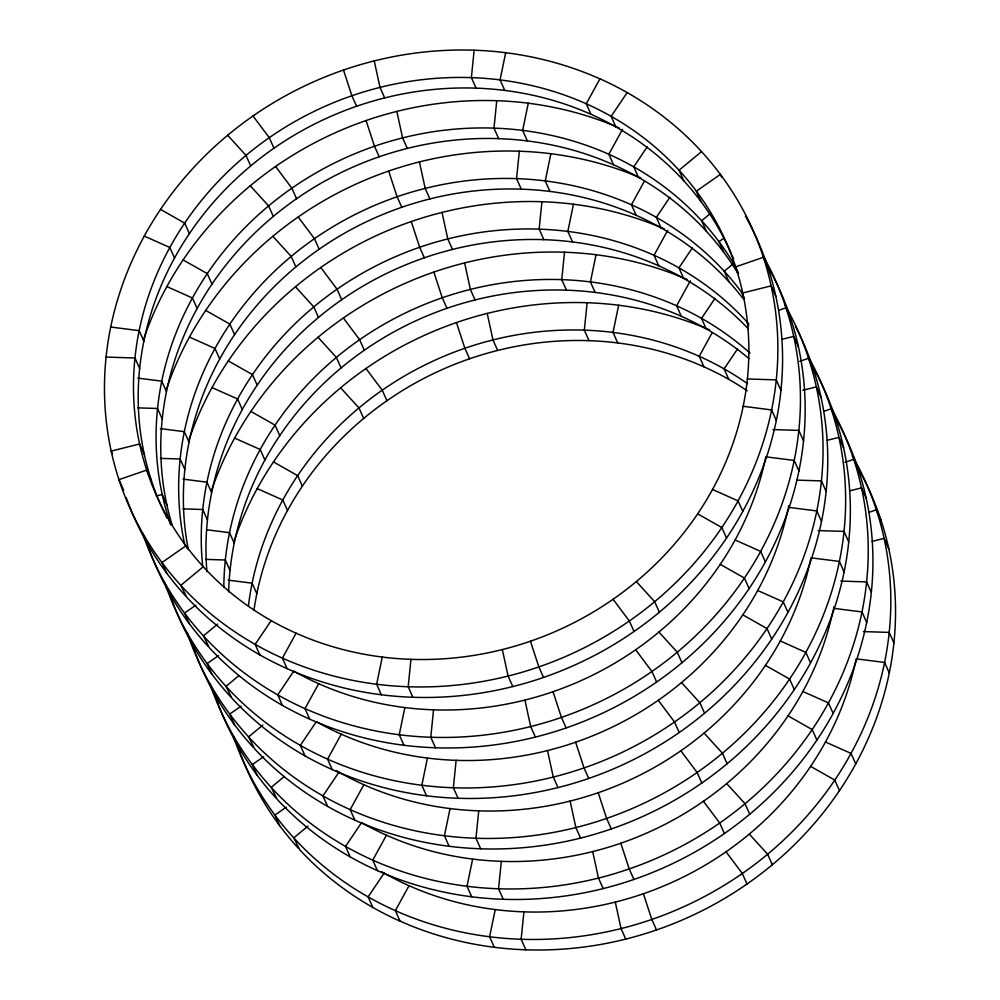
<?xml version="1.0" encoding="UTF-8"?>
<svg xmlns="http://www.w3.org/2000/svg" width="1000" height="1000" viewBox="0 0 1000 1000"><rect width="100%" height="100%" fill="white"/><g stroke="black" fill="none" stroke-linecap="round" stroke-linejoin="round"><path stroke-width="1.5" d="M410.95 659.338L409.35 659.275A311.725 286.725 -24.1 0 1 383.85 657.25L382.275 657.05A311.725 286.725 -24.1 0 1 204.3 567.837L203.275 566.725A311.725 286.725 -24.1 0 1 185.975 545.788L185.075 544.587A311.725 286.725 -24.1 0 1 134.963 357.987L135.125 356.463A311.725 286.725 -24.1 0 1 138.85 332.175L139.162 330.662A311.725 286.725 -24.1 0 1 244.762 156.438L246.012 155.387A311.725 286.725 -24.1 0 1 269.262 137.688L270.6 136.75A311.725 286.725 -24.1 0 1 471.375 77.625L472.987 77.675A311.725 286.725 -24.1 0 1 498.475 79.7L500.062 79.9A311.725 286.725 -24.1 0 1 678.025 169.112L679.05 170.225A311.725 286.725 -24.1 0 1 696.363 191.163L697.262 192.375A311.725 286.725 -24.1 0 1 747.375 378.963L747.212 380.487A311.725 286.725 -24.1 0 1 743.475 404.787L743.175 406.287A311.725 286.725 -24.1 0 1 637.575 580.525L636.325 581.562A311.725 286.725 -24.1 0 1 613.075 599.275L611.737 600.2A311.725 286.725 -24.1 0 1 410.95 659.338L408.188 686.75L412.887 697.275A340.763 313.438 -24.1 0 0 512.8 686.562A340.65 313.337 -24.1 0 0 543.55 677.438L538.85 666.912L530.438 641.213M599.825 78.825A340.763 313.438 -24.1 0 0 505.575 52.7L503.775 52.475A339.263 312.062 -24.1 0 0 476.1 50.275L474.15 50.2L471.375 77.625L476.087 88.138L477.688 88.2A311.725 286.725 -24.1 0 1 503.188 90.225L504.775 90.425A311.725 286.725 -24.1 0 1 682.738 179.638L683.763 180.75A311.725 286.725 -24.1 0 1 701.075 201.688L701.963 202.9A311.725 286.725 -24.1 0 1 731.237 253.538M770.5 271.262A340.887 313.562 -24.1 0 1 790.675 318.312A340.65 313.337 -24.1 0 1 798.45 346.887A340.763 313.438 -24.1 0 1 803.538 440.913L803.35 442.762A339.263 312.062 -24.1 0 1 799.287 469.125L798.925 470.95L794.212 460.438L765.763 456.8A311.725 286.725 -24.1 0 1 660.163 631.025L658.913 632.062A311.725 286.725 -24.1 0 1 635.662 649.775L634.325 650.7A311.725 286.725 -24.1 0 1 433.55 709.837L430.775 737.25L435.475 747.775A340.763 313.438 -24.1 0 0 535.388 737.075L530.688 726.562L524.925 700.062M527.362 140.925L522.65 130.4L528.275 103.212L526.362 102.975A339.263 312.062 -24.1 0 0 498.688 100.787L496.75 100.712L493.975 128.125L498.675 138.65L500.288 138.713A311.725 286.725 -24.1 0 1 525.775 140.738L527.362 140.925A311.725 286.725 -24.1 0 1 705.325 230.138L706.35 231.25A311.725 286.725 -24.1 0 1 723.662 252.188L724.562 253.4A311.725 286.725 -24.1 0 1 737.938 273.412M788.05 508.812A311.725 286.725 -24.1 0 1 682.75 681.525L681.513 682.575A311.725 286.725 -24.1 0 1 658.263 700.288L656.912 701.213A311.725 286.725 -24.1 0 1 456.138 760.337L453.363 787.763L458.075 798.275A340.763 313.438 -24.1 0 0 557.975 787.575M640.7 177.913A340.763 313.438 -24.1 0 0 550.875 153.725L548.95 153.488A339.263 312.062 -24.1 0 0 521.275 151.287L519.338 151.213L516.562 178.625L521.275 189.15L522.875 189.213A311.725 286.725 -24.1 0 1 548.375 191.238L549.95 191.425A311.725 286.725 -24.1 0 1 727.925 280.65L728.95 281.762A311.725 286.725 -24.1 0 1 743.525 299.088M808.45 357.137A340.887 313.562 -24.1 0 1 831.15 408.8L835.863 419.325A340.65 313.337 -24.1 0 1 843.625 447.9A340.763 313.438 -24.1 0 1 848.725 541.925L848.525 543.763A339.263 312.062 -24.1 0 1 844.475 570.138L844.1 571.962L839.4 561.438L810.95 557.812A311.725 286.725 -24.1 0 1 705.35 732.038L704.1 733.075A311.725 286.725 -24.1 0 1 680.85 750.788L679.513 751.712A311.725 286.725 -24.1 0 1 478.725 810.85L475.962 838.263L480.662 848.787A340.763 313.438 -24.1 0 0 580.575 838.088A340.65 313.337 -24.1 0 0 611.325 828.95A340.887 313.562 -24.1 0 0 700.225 784.112L701.825 783.012A339.6 312.362 -24.1 0 0 727.138 763.725L728.65 762.463A340.887 313.562 -24.1 0 0 794.3 689.587A340.65 313.337 -24.1 0 0 810.562 662.913L805.85 652.387L780.288 640.987M572.55 241.938L567.837 231.412L573.462 204.225L571.55 203.988A339.263 312.062 -24.1 0 0 543.875 201.788L541.925 201.725L539.15 229.137L543.862 239.662L545.462 239.713A311.725 286.725 -24.1 0 1 570.962 241.737L572.55 241.938A311.725 286.725 -24.1 0 1 748.438 328.938M833.225 609.825A311.725 286.725 -24.1 0 1 727.938 782.537L726.688 783.575A311.725 286.725 -24.1 0 1 703.438 801.287L702.1 802.212A311.725 286.725 -24.1 0 1 501.325 861.35L498.55 888.763L503.25 899.287A340.763 313.438 -24.1 0 0 603.162 888.587A340.65 313.337 -24.1 0 0 633.925 879.45L629.212 868.938L620.8 843.225M687.113 279.45A340.763 313.438 -24.1 0 0 596.05 254.737L594.138 254.5A339.263 312.062 -24.1 0 0 566.462 252.3L564.525 252.225L561.75 279.637L566.45 290.163L568.062 290.225A311.725 286.725 -24.1 0 1 593.55 292.25L595.138 292.438A311.725 286.725 -24.1 0 1 748.962 358.6M860.25 472.125A340.887 313.562 -24.1 0 1 881.038 520.337A340.65 313.337 -24.1 0 1 888.812 548.913A340.763 313.438 -24.1 0 1 893.913 642.925L893.713 644.775A339.263 312.062 -24.1 0 1 889.663 671.137L889.287 672.975L884.587 662.45L856.137 658.812A311.725 286.725 -24.1 0 1 750.525 833.05L749.287 834.087A311.725 286.725 -24.1 0 1 726.038 851.8L724.688 852.725A311.725 286.725 -24.1 0 1 523.913 911.862L521.138 939.275L525.85 949.8A340.763 313.438 -24.1 0 0 625.763 939.087A340.65 313.337 -24.1 0 0 656.513 929.963A340.887 313.562 -24.1 0 0 745.413 885.125M617.725 342.95L613.025 332.425L618.65 305.238L616.725 305A339.263 312.062 -24.1 0 0 589.05 302.8L587.112 302.725L584.338 330.15L589.05 340.662L590.65 340.725A311.725 286.725 -24.1 0 1 616.15 342.75L617.725 342.95A311.725 286.725 -24.1 0 1 747.15 390.712M123.663 490.188L118.95 479.663A340.65 313.337 -24.1 0 1 111.188 451.087A340.763 313.438 -24.1 0 1 106.088 357.075L106.287 355.225A339.263 312.062 -24.1 0 1 110.337 328.862L110.712 327.025L139.162 330.662L143.863 341.188L143.562 342.7A311.725 286.725 -24.1 0 0 139.825 366.987L139.662 368.512A311.725 286.725 -24.1 0 0 164.925 513.987M172.2 525.388A311.725 286.725 -24.1 0 1 162.25 419.012L162.413 417.488A311.725 286.725 -24.1 0 1 166.15 393.2L166.462 391.688A311.725 286.725 -24.1 0 1 272.062 217.463L273.312 216.425A311.725 286.725 -24.1 0 1 296.562 198.713L297.9 197.787A311.725 286.725 -24.1 0 1 498.675 138.65M188.287 549.6A311.725 286.725 -24.1 0 1 184.85 469.513L185.012 468A311.725 286.725 -24.1 0 1 188.75 443.7L189.05 442.188A311.725 286.725 -24.1 0 1 294.65 267.962L295.9 266.925A311.725 286.725 -24.1 0 1 319.15 249.213L320.487 248.287A311.725 286.725 -24.1 0 1 521.275 189.15M206.925 571.7A311.725 286.725 -24.1 0 1 207.438 520.025L207.6 518.5A311.725 286.725 -24.1 0 1 211.337 494.212L211.637 492.7A311.725 286.725 -24.1 0 1 317.25 318.475L318.488 317.425A311.725 286.725 -24.1 0 1 341.737 299.713L343.088 298.788A311.725 286.725 -24.1 0 1 543.862 239.662M228.637 591.862A311.725 286.725 -24.1 0 1 230.037 570.525L230.2 569A311.725 286.725 -24.1 0 1 233.925 544.712L234.237 543.2A311.725 286.725 -24.1 0 1 339.837 368.975L341.087 367.938A311.725 286.725 -24.1 0 1 364.338 350.225L365.675 349.3A311.725 286.725 -24.1 0 1 566.45 290.163M745.375 216.137A340.887 313.562 -24.1 0 1 768.088 267.812A340.65 313.337 -24.1 0 1 775.85 296.388A340.763 313.438 -24.1 0 1 780.95 390.412L780.75 392.25A339.263 312.062 -24.1 0 1 776.7 418.625L776.325 420.45L771.625 409.925L771.988 408.1A339.263 312.062 -24.1 0 0 776.05 381.725L776.25 379.888A340.763 313.438 -24.1 0 0 771.137 285.863A340.65 313.337 -24.1 0 0 763.388 257.288A340.887 313.562 -24.1 0 0 721.462 175.863L720.375 174.387A339.6 312.362 -24.1 0 0 701.525 151.6L700.275 150.25A340.887 313.562 -24.1 0 0 627.188 92.6M795.55 326.413A340.887 313.562 -24.1 0 1 813.263 368.825A340.65 313.337 -24.1 0 1 821.038 397.4A340.763 313.438 -24.1 0 1 826.137 491.413L825.938 493.263A339.263 312.062 -24.1 0 1 821.888 519.625L821.513 521.462A340.763 313.438 -24.1 0 1 787.975 612.3A340.65 313.337 -24.1 0 1 771.712 639.087A340.887 313.562 -24.1 0 1 706.062 711.963L704.55 713.225A339.6 312.362 -24.1 0 1 679.225 732.513L677.6 733.637A340.887 313.562 -24.1 0 1 588.763 778.413A340.65 313.337 -24.1 0 1 557.987 787.588L553.275 777.062L547.513 750.575M840.725 427.425A340.887 313.562 -24.1 0 1 858.45 469.825A340.65 313.337 -24.1 0 1 866.225 498.4A340.763 313.438 -24.1 0 1 871.312 592.425L871.125 594.275A339.263 312.062 -24.1 0 1 867.062 620.638L866.7 622.475L861.988 611.95L862.362 610.112A339.263 312.062 -24.1 0 0 866.413 583.75L866.612 581.9A340.763 313.438 -24.1 0 0 861.513 487.887A340.65 313.337 -24.1 0 0 853.75 459.3A340.887 313.562 -24.1 0 0 830.387 406.5M589.05 340.662A311.725 286.725 -24.1 0 0 388.263 399.8L386.925 400.725A311.725 286.725 -24.1 0 0 363.675 418.438L362.425 419.475A311.725 286.725 -24.1 0 0 256.825 593.713L256.525 595.212A311.725 286.725 -24.1 0 0 253.938 610.375M794.212 460.438L794.587 458.6A339.263 312.062 -24.1 0 0 798.637 432.238L798.838 430.387A340.763 313.438 -24.1 0 0 793.725 336.375A340.65 313.337 -24.1 0 0 785.975 307.787A340.887 313.562 -24.1 0 0 763.263 256.125M788.662 505.788L788.363 507.3L816.812 510.938L821.513 521.462M816.812 510.938L817.175 509.113A339.263 312.062 -24.1 0 0 821.225 482.738L821.425 480.9A340.763 313.438 -24.1 0 0 816.325 386.875M833.85 606.8L833.538 608.312L861.988 611.95A340.763 313.438 -24.1 0 1 828.438 702.9A340.65 313.337 -24.1 0 1 812.188 729.575A340.887 313.562 -24.1 0 1 746.538 802.45L745.025 803.713A339.6 312.362 -24.1 0 1 719.7 823L718.088 824.125A340.887 313.562 -24.1 0 1 629.237 868.9A340.65 313.337 -24.1 0 1 598.462 878.075A340.763 313.438 -24.1 0 1 498.55 888.763L496.613 888.7A339.263 312.062 -24.1 0 1 468.925 886.5L467.013 886.263L472.638 859.075A311.725 286.725 -24.1 0 1 361.55 822.638L345.525 846.4L350.238 856.925A340.65 313.337 -24.1 0 0 377.475 870.662L372.762 860.15A340.65 313.337 -24.1 0 1 345.525 846.4A340.887 313.562 -24.1 0 1 272.425 788.725L271.175 787.375A339.6 312.362 -24.1 0 1 252.325 764.575L251.238 763.112A340.887 313.562 -24.1 0 1 210.15 684.175M884.587 662.45L884.95 660.625A339.263 312.062 -24.1 0 0 889 634.25L889.2 632.413A340.763 313.438 -24.1 0 0 884.1 538.387A340.65 313.337 -24.1 0 0 876.338 509.812A340.887 313.562 -24.1 0 0 852.337 455.863M505.688 52.713L500.062 79.9L504.775 90.425M382.275 657.05L376.65 684.25L381.35 694.762L383.275 695A339.263 312.062 -24.1 0 0 410.95 697.2L412.887 697.275M403.95 745.275L399.237 734.75L404.862 707.562A311.725 286.725 -24.1 0 1 293.775 671.125L277.75 694.887L282.462 705.413A340.65 313.337 -24.1 0 0 309.7 719.15A340.763 313.438 -24.1 0 0 403.95 745.263L405.863 745.5A339.263 312.062 -24.1 0 0 433.537 747.7L435.475 747.775M550.875 153.725L545.25 180.912L549.95 191.425M426.65 795.788A340.763 313.438 -24.1 0 1 332.4 769.663A340.65 313.337 -24.1 0 1 305.05 755.913L300.338 745.387L316.363 721.625A311.725 286.725 -24.1 0 0 427.45 758.062L421.825 785.25L426.538 795.775L428.45 796.012A339.263 312.062 -24.1 0 0 456.125 798.213L458.075 798.275M336.275 770.6A311.725 286.725 -24.1 0 0 450.05 808.575L444.425 835.763L449.125 846.275L451.05 846.513A339.263 312.062 -24.1 0 0 478.725 848.713L480.662 848.787M596.05 254.725L590.425 281.913L595.138 292.438M381.463 871.6A311.725 286.725 -24.1 0 0 495.225 909.575L489.6 936.762L494.312 947.288L496.225 947.525A339.263 312.062 -24.1 0 0 523.9 949.725L525.85 949.8M296.075 633.175L282.4 658.125L287.1 668.65A340.763 313.438 -24.1 0 0 381.35 694.762M309.7 719.15L304.988 708.637L318.663 683.688M622.525 129.338L608.85 154.275L613.562 164.8M341.262 734.188L327.587 759.137L332.287 769.663M644.4 181.15L631.45 204.788L636.15 215.312M363.85 784.688L350.175 809.638L354.875 820.163A340.763 313.438 -24.1 0 0 449.125 846.275M667.712 230.338L654.038 255.287L658.737 265.812M386.438 835.2L372.762 860.15A340.763 313.438 -24.1 0 0 467.125 886.275M690.3 280.85L676.625 305.8L681.338 316.312M409.038 885.7L395.363 910.65L400.062 921.175A340.65 313.337 -24.1 0 1 372.825 907.425L368.125 896.9A340.887 313.562 -24.1 0 1 295.012 839.225L293.775 837.875A339.6 312.362 -24.1 0 1 274.925 815.088L273.837 813.612A340.887 313.562 -24.1 0 1 233.175 735.925M712.175 332.663L699.225 356.3L703.925 366.825M271.188 620.612L255.162 644.388L259.862 654.9A340.65 313.337 -24.1 0 0 287.1 668.65M647.237 146.825L633.75 166.838L638.45 177.362M669.825 197.338L656.338 217.35L661.038 227.862M338.963 772.138L322.938 795.9L327.638 806.413A340.65 313.337 -24.1 0 0 354.875 820.163M692.425 247.838L678.925 267.85L683.637 278.375M715.013 298.35L701.525 318.363L706.225 328.875M384.137 873.138L368.125 896.9A340.65 313.337 -24.1 0 0 395.363 910.65A340.763 313.438 -24.1 0 0 489.6 936.762L491.525 937A339.263 312.062 -24.1 0 0 519.2 939.2L521.138 939.275A340.763 313.438 -24.1 0 0 621.05 928.575A340.65 313.337 -24.1 0 0 651.812 919.438A340.887 313.562 -24.1 0 0 740.7 874.6M737.6 348.85L724.112 368.862L728.812 379.387M254.625 114.85L253 115.975A339.6 312.362 -24.1 0 0 227.675 135.262L226.163 136.525A340.887 313.562 -24.1 0 0 160.525 209.412A340.65 313.337 -24.1 0 0 144.25 236.075L169.825 247.475L174.537 258M476.087 88.138A311.725 286.725 -24.1 0 0 275.312 147.275L273.962 148.2A311.725 286.725 -24.1 0 0 250.712 165.912L249.475 166.95A311.725 286.725 -24.1 0 0 143.863 341.188M366.075 120.55A340.887 313.562 -24.1 0 0 277.213 165.35L275.587 166.475A339.6 312.362 -24.1 0 0 250.263 185.763L248.762 187.025A340.887 313.562 -24.1 0 0 183.113 259.913A340.65 313.337 -24.1 0 0 166.85 286.575A340.763 313.438 -24.1 0 0 143.425 339.963M519.338 151.213A340.763 313.438 -24.1 0 0 419.425 161.912A340.65 313.337 -24.1 0 0 388.675 171.05A340.887 313.562 -24.1 0 0 299.775 215.888L298.175 216.988A339.6 312.362 -24.1 0 0 272.863 236.275L271.35 237.537A340.887 313.562 -24.1 0 0 205.7 310.413A340.65 313.337 -24.1 0 0 189.438 337.088A340.763 313.438 -24.1 0 0 166.45 389.175M452.488 249.425L447.788 238.912L442.013 212.413A340.65 313.337 -24.1 0 0 411.262 221.55A340.887 313.562 -24.1 0 0 322.362 266.388L320.775 267.488A339.6 312.362 -24.1 0 0 295.45 286.775L293.938 288.038A340.887 313.562 -24.1 0 0 228.3 360.925A340.65 313.337 -24.1 0 0 212.025 387.587A340.763 313.438 -24.1 0 0 188.612 440.975M433.825 272.087A340.887 313.562 -24.1 0 0 344.963 316.887L343.363 317.987A339.6 312.362 -24.1 0 0 318.038 337.275L316.537 338.537A340.887 313.562 -24.1 0 0 250.888 411.425A340.65 313.337 -24.1 0 0 234.625 438.088A340.763 313.438 -24.1 0 0 211.637 490.188M456.413 322.587A340.887 313.562 -24.1 0 0 367.55 367.4L365.95 368.5A339.6 312.362 -24.1 0 0 340.637 387.788L339.125 389.05A340.887 313.562 -24.1 0 0 273.475 461.925A340.65 313.337 -24.1 0 0 257.213 488.6A340.763 313.438 -24.1 0 0 234.675 539.4M543.587 677.412A340.887 313.562 -24.1 0 0 632.45 632.6L634.05 631.5A339.6 312.362 -24.1 0 0 659.362 612.212L660.875 610.95A340.887 313.562 -24.1 0 0 726.525 538.075A340.65 313.337 -24.1 0 0 742.788 511.4L738.075 500.875L712.5 489.475M566.175 727.913A340.887 313.562 -24.1 0 0 655.037 683.112L656.637 682.013A339.6 312.362 -24.1 0 0 681.963 662.725L683.462 661.462A340.887 313.562 -24.1 0 0 749.112 588.575A340.65 313.337 -24.1 0 0 765.375 561.912A340.763 313.438 -24.1 0 0 798.938 470.85M633.925 879.45A340.887 313.562 -24.1 0 0 722.788 834.65L724.412 833.525A339.6 312.362 -24.1 0 0 749.737 814.237L751.237 812.975A340.887 313.562 -24.1 0 0 816.888 740.088A340.65 313.337 -24.1 0 0 833.15 713.425L828.45 702.9L802.875 691.5M745.375 885.15L747 884.025A339.6 312.362 -24.1 0 0 772.325 864.737L773.838 863.475A340.887 313.562 -24.1 0 0 839.475 790.588A340.65 313.337 -24.1 0 0 855.75 763.925L851.038 753.4L825.462 742M701.525 151.6L679.05 170.225L683.763 180.75M203.275 566.725L180.812 585.363L186.762 597.225A340.887 313.562 -24.1 0 0 259.875 654.9M709.925 213.875L701.65 220.738L706.35 231.25M217.6 624.1L203.4 635.862L209.35 647.738A340.887 313.562 -24.1 0 0 282.462 705.4M732.513 264.375L724.237 271.238L728.95 281.762M239 675.575L226 686.363L231.95 698.238A340.887 313.562 -24.1 0 0 305.05 755.913M262.775 725.1L248.588 736.875L254.537 748.737A340.887 313.562 -24.1 0 0 327.65 806.413M284.188 776.587L271.175 787.375L277.125 799.25A340.887 313.562 -24.1 0 0 350.238 856.912M307.962 826.112L293.775 837.875L299.725 849.75A340.887 313.562 -24.1 0 0 372.825 907.425M195.925 605.125L184.55 613.062L189.262 623.587A339.6 312.362 -24.1 0 0 208.113 646.388M724.013 238.137L718.95 241.663L723.662 252.188M218.512 655.625L207.15 663.575L211.85 674.087A339.6 312.362 -24.1 0 0 230.7 696.888M241.112 706.137L229.737 714.075L234.438 724.6A339.6 312.362 -24.1 0 0 253.3 747.387M263.7 756.637L252.325 764.575L257.038 775.1A339.6 312.362 -24.1 0 0 275.887 797.9M286.288 807.138L274.925 815.088L279.625 825.612A339.6 312.362 -24.1 0 0 298.475 848.4M740.675 874.625L742.3 873.5A339.6 312.362 -24.1 0 0 767.625 854.212L769.125 852.95A340.887 313.562 -24.1 0 0 834.775 780.075A340.65 313.337 -24.1 0 0 851.038 753.4M778.675 310.312L785.975 307.787L790.688 318.312M799.8 361.325L808.562 358.3L813.275 368.812M823.85 411.325L831.162 408.8A340.65 313.337 -24.1 0 1 838.925 437.375L843.625 447.9M844.987 462.325L853.75 459.3L858.462 469.825M869.038 512.325L876.338 509.812L881.05 520.337M742.725 292.975L771.15 285.863L775.85 296.388M156.225 495.975L162.2 494.475L166.912 505M781.775 339.363L793.737 336.375L798.438 346.887M802.862 390.25L816.325 386.875L821.038 397.4M826.95 440.375L838.925 437.375A340.763 313.438 -24.1 0 1 844.013 531.4L843.825 533.25A339.263 312.062 -24.1 0 1 839.762 559.612L839.4 561.438A340.763 313.438 -24.1 0 1 805.863 652.288M849.55 490.875L861.513 487.887L866.225 498.4M872.138 541.388L884.1 538.387L888.812 548.913M106.088 357.075L134.963 357.987L139.662 368.512M747.375 378.963L776.25 379.888L780.95 390.412M137.8 407.863L157.55 408.488L162.25 419.012M773.012 429.575L798.838 430.387L803.538 440.913M160.387 458.363L180.138 459L184.85 469.513M797.113 480.125L821.425 480.9L826.137 491.413M182.987 508.875L202.738 509.5L207.438 520.025M818.188 530.575L844.025 531.4L848.725 541.925M205.575 559.375L225.325 560L230.037 570.525M840.788 581.087L866.612 581.9L871.312 592.425M863.375 631.587L889.2 632.413L893.913 642.925M433.55 709.837L431.938 709.775A311.725 286.725 -24.1 0 1 406.45 707.75L404.862 707.562M456.138 760.337L454.538 760.288A311.725 286.725 -24.1 0 1 429.038 758.263L427.45 758.062M478.725 810.85L477.125 810.788A311.725 286.725 -24.1 0 1 451.625 808.763L450.05 808.575M501.325 861.35L499.712 861.287A311.725 286.725 -24.1 0 1 474.225 859.262L472.638 859.075M503.25 899.287L501.312 899.212A339.263 312.062 -24.1 0 1 473.638 897.025L471.725 896.787L467.013 886.263M523.913 911.862L522.312 911.8A311.725 286.725 -24.1 0 1 496.812 909.775L495.225 909.575M399.237 734.75L401.15 734.987A339.263 312.062 -24.1 0 0 428.837 737.188L430.775 737.25A340.763 313.438 -24.1 0 0 530.688 726.55A340.65 313.337 -24.1 0 0 561.438 717.412A340.887 313.562 -24.1 0 0 650.312 672.613L651.925 671.488A339.6 312.362 -24.1 0 0 677.25 652.2L678.763 650.938A340.887 313.562 -24.1 0 0 744.412 578.05A340.65 313.337 -24.1 0 0 760.675 551.388L735.1 539.975M743.175 406.287L771.625 409.925M137.8 378.1L161.75 381.163L166.462 391.688M160.387 428.612L184.338 431.675L189.05 442.188M182.975 479.113L206.938 482.175L211.637 492.7M207.062 529.812L229.525 532.675L234.237 543.2M228.162 580.125L252.125 583.188L256.825 593.713M166.85 286.575L192.425 297.987L197.125 308.5M189.438 337.088L215.012 348.488L219.713 359.012M757.688 590.487L783.263 601.888L787.975 612.413M212.025 387.587L237.6 398.988L242.312 409.513M234.625 438.1L260.2 449.5L264.9 460.025M257.213 488.6L282.787 500L287.5 510.525M160.512 209.4L184.688 223.1L189.4 233.625M697.65 513.85L721.825 527.55L726.525 538.075M183.1 259.913L207.275 273.612L211.988 284.137M720.238 564.35L744.412 578.05L749.125 588.575M205.7 310.413L229.875 324.113L234.575 334.637M742.825 614.862L767 628.562L771.712 639.087M228.287 360.913L252.463 374.625L257.175 385.138M765.425 665.362L789.6 679.062L794.3 689.587M250.875 411.425L275.05 425.125L279.762 435.65M788.012 715.863L812.188 729.575L816.9 740.088M273.475 461.925L297.65 475.625L302.35 486.15M810.6 766.375L834.775 780.075L839.488 790.6M748.863 323.988A311.725 286.725 -24.1 0 0 746.825 321.737L745.8 320.625A311.725 286.725 -24.1 0 0 567.837 231.412L566.25 231.225A311.725 286.725 -24.1 0 0 540.763 229.2L539.15 229.137A311.725 286.725 -24.1 0 0 338.375 288.275L337.038 289.2A311.725 286.725 -24.1 0 0 313.788 306.913L312.538 307.95A311.725 286.725 -24.1 0 0 206.938 482.175L206.625 483.688A311.725 286.725 -24.1 0 0 202.9 507.975L202.738 509.5A311.725 286.725 -24.1 0 0 202.8 567.2M636.325 581.562L654.663 601.7L659.362 612.212M227.675 135.262L246.012 155.387L250.712 165.912M658.913 632.062L677.25 652.2L681.963 662.725M250.263 185.763L268.6 205.9L273.312 216.425M681.513 682.575L699.85 702.7L704.55 713.225M272.863 236.275L291.188 256.4L295.9 266.925M704.1 733.075L722.438 753.213L727.138 763.725M295.45 286.775L313.788 306.913L318.488 317.425M726.688 783.575L745.025 803.713L749.737 814.237M318.038 337.275L336.375 357.413L341.087 367.938M749.287 834.087L767.625 854.212L772.325 864.737M340.637 387.788L358.963 407.912L363.675 418.438M253 115.975L269.262 137.688L273.962 148.2M613.075 599.275L629.338 620.988L634.05 631.5M275.587 166.475L291.85 188.188L296.562 198.713M635.662 649.775L651.925 671.488L656.637 682.013M298.175 216.988L314.45 238.688L319.15 249.213M658.263 700.288L674.525 721.988L679.225 732.513M320.775 267.488L337.038 289.2L341.737 299.713M680.85 750.788L697.113 772.5L701.825 783.012M343.363 317.987L359.625 339.7L364.338 350.225M703.438 801.287L719.7 823L724.412 833.525M365.95 368.5L382.225 390.2L386.925 400.725M726.038 851.8L742.3 873.5L747 884.025M184.8 544.987A311.725 286.725 -24.1 0 1 180.138 459L180.3 457.475A311.725 286.725 -24.1 0 1 184.037 433.188L184.338 431.675A311.725 286.725 -24.1 0 1 289.95 257.438L291.188 256.4A311.725 286.725 -24.1 0 1 314.45 238.688L315.788 237.763A311.725 286.725 -24.1 0 1 516.562 178.625L518.162 178.688A311.725 286.725 -24.1 0 1 543.663 180.712L545.25 180.912A311.725 286.725 -24.1 0 1 723.213 270.125L724.237 271.238A311.725 286.725 -24.1 0 1 741.55 292.175L742.45 293.387M185.525 595.875A339.6 312.362 -24.1 0 1 166.663 573.088L165.575 571.613A340.887 313.562 -24.1 0 1 126.225 497.65M189.262 623.587L188.175 622.125A340.887 313.562 -24.1 0 1 148.812 548.162M211.85 674.087L210.763 672.625A340.887 313.562 -24.1 0 1 170.963 597.425M233.35 723.125L234.438 724.6M257.038 775.1L255.95 773.637A340.887 313.562 -24.1 0 1 218.888 705.863M278.538 824.137L279.625 825.612M768.088 267.812L763.388 257.288L735.625 266.863L738.575 273.438M721.55 177.025L720.375 174.387L696.363 191.163L701.075 201.688M741.55 292.175L744.488 298.75M746.825 321.737L748.6 325.688M615.862 126.862L611.15 116.337L627.175 92.575A340.65 313.337 -24.1 0 0 599.938 78.825L586.263 103.775L590.962 114.3M760.675 551.388L765.375 561.9M384.712 97.912L380.012 87.4L374.237 60.9A340.65 313.337 -24.1 0 0 343.488 70.037A340.887 313.562 -24.1 0 0 254.587 114.875M407.3 148.425L402.6 137.9L396.838 111.412A340.65 313.337 -24.1 0 0 366.075 120.55L374.487 146.25L379.2 156.775M429.9 198.925L425.188 188.4L419.425 161.912M475.075 299.938L470.375 289.413L464.613 262.925A340.763 313.438 -24.1 0 1 564.525 252.225M497.675 350.438L492.962 339.913L487.2 313.425A340.65 313.337 -24.1 0 0 456.45 322.562L464.862 348.275L469.562 358.787M356.6 106.263L351.9 95.75L343.488 70.037M401.788 207.275L397.088 196.75L388.675 171.05M424.375 257.787L419.675 247.262L411.262 221.55M446.975 308.288L442.262 297.762L433.85 272.062A340.65 313.337 -24.1 0 1 464.613 262.925M588.737 778.45L584.038 767.925L575.625 742.212M598.212 792.725L606.625 818.425L611.325 828.95M656.513 929.963L651.812 919.438L643.4 893.737M512.8 686.575L508.088 676.05L502.325 649.562M580.575 838.088L575.862 827.562L570.1 801.075M603.162 888.587L598.462 878.075L592.7 851.575M625.763 939.1L621.05 928.575L615.288 902.087M187.15 548.425L185.975 545.788L161.962 562.562L166.663 573.088M144.312 454.5L139.613 443.975L111.188 451.087L112.362 453.725M151.412 480.613L146.7 470.087L118.95 479.663A340.887 313.562 -24.1 0 0 160.9 561.125L161.962 562.562A339.6 312.362 -24.1 0 0 180.812 585.363L182.05 586.712A340.887 313.562 -24.1 0 0 255.162 644.375A340.65 313.337 -24.1 0 0 282.4 658.125A340.763 313.438 -24.1 0 0 376.65 684.237L378.562 684.475A339.263 312.062 -24.1 0 0 406.238 686.675L408.188 686.75A340.763 313.438 -24.1 0 0 508.088 676.05A340.65 313.337 -24.1 0 0 538.85 666.912A340.887 313.562 -24.1 0 0 627.712 622.1L629.338 620.988A339.6 312.362 -24.1 0 0 654.663 601.688L656.162 600.438A340.887 313.562 -24.1 0 0 721.812 527.55A340.65 313.337 -24.1 0 0 738.075 500.875M169.3 520.6L171.062 524.538M553.025 691.712L561.438 717.412L566.15 727.938A340.65 313.337 -24.1 0 1 535.388 737.075M494.425 947.3A340.763 313.438 -24.1 0 1 400.175 921.175M889.3 672.875A340.763 313.438 -24.1 0 1 855.75 763.825M278.562 824.163A340.887 313.562 -24.1 0 1 241.012 755.138M240.55 753.9A340.887 313.562 -24.1 0 1 238.762 748.962M248.425 605.938A311.725 286.725 -24.1 0 1 251.812 584.7L252.125 583.188A311.725 286.725 -24.1 0 1 357.725 408.963L358.963 407.912A311.725 286.725 -24.1 0 1 382.225 390.2L383.562 389.275A311.725 286.725 -24.1 0 1 584.338 330.15L585.938 330.2A311.725 286.725 -24.1 0 1 611.438 332.225L613.025 332.425A311.725 286.725 -24.1 0 1 747.5 383.663M618.65 305.238A340.763 313.438 -24.1 0 1 709.712 329.963M487.2 313.438A340.763 313.438 -24.1 0 1 587.112 302.738M884.6 662.35A340.763 313.438 -24.1 0 1 851.05 753.3M223.837 587.425A311.725 286.725 -24.1 0 1 225.325 560L225.487 558.488A311.725 286.725 -24.1 0 1 229.225 534.188L229.525 532.675A311.725 286.725 -24.1 0 1 335.138 358.45L336.375 357.413A311.725 286.725 -24.1 0 1 359.625 339.7L360.962 338.775A311.725 286.725 -24.1 0 1 561.75 279.637L563.35 279.7A311.725 286.725 -24.1 0 1 588.85 281.725L590.425 281.913A311.725 286.725 -24.1 0 1 750 353.075M866.712 622.362A340.763 313.438 -24.1 0 1 833.162 713.312M471.825 896.787A340.763 313.438 -24.1 0 1 377.587 870.675M218.425 704.638A340.887 313.562 -24.1 0 1 216.163 698.462M837.65 421.613A340.887 313.562 -24.1 0 1 840.125 426.262M816.325 386.875A340.65 313.337 -24.1 0 0 808.562 358.3A340.887 313.562 -24.1 0 0 787.763 310.087M785.212 305.487A340.887 313.562 -24.1 0 1 787.138 308.925M816.825 510.838A340.763 313.438 -24.1 0 1 783.275 601.788M233.375 723.15A340.887 313.562 -24.1 0 1 195.837 654.125M195.375 652.9A340.887 313.562 -24.1 0 1 194.013 649.188M193.575 647.95A340.887 313.562 -24.1 0 1 192.288 644.225M187.15 632.425A340.887 313.562 -24.1 0 0 228.65 712.613L229.737 714.075A339.6 312.362 -24.1 0 0 248.588 736.875L249.825 738.225A340.887 313.562 -24.1 0 0 322.938 795.888A340.65 313.337 -24.1 0 0 350.175 809.638A340.763 313.438 -24.1 0 0 444.425 835.75L446.337 835.987A339.263 312.062 -24.1 0 0 474.012 838.188L475.962 838.263A340.763 313.438 -24.1 0 0 575.862 827.562A340.65 313.337 -24.1 0 0 606.625 818.425M844.125 571.862A340.763 313.438 -24.1 0 1 810.575 662.812M170.525 596.188A340.887 313.562 -24.1 0 1 169.262 592.45M300.35 745.387A340.887 313.562 -24.1 0 1 227.237 687.712L226 686.363A339.6 312.362 -24.1 0 1 207.15 663.575L206.062 662.1A340.887 313.562 -24.1 0 1 164.975 583.175M300.338 745.387A340.65 313.337 -24.1 0 0 327.575 759.137A340.763 313.438 -24.1 0 0 421.938 785.263L423.75 785.487A339.263 312.062 -24.1 0 0 451.425 787.688L453.363 787.763A340.763 313.438 -24.1 0 0 553.275 777.05A340.65 313.337 -24.1 0 0 584.038 767.925A340.887 313.562 -24.1 0 0 672.925 723.088L674.525 721.988A339.6 312.362 -24.1 0 0 699.85 702.7L701.35 701.438A340.887 313.562 -24.1 0 0 767 628.562A340.65 313.337 -24.1 0 0 783.263 601.888M818.737 378.088A340.887 313.562 -24.1 0 1 835.863 419.325M812.513 366.512A340.887 313.562 -24.1 0 1 815.062 371.112M815.688 372.262A340.887 313.562 -24.1 0 1 818.138 376.925M606.65 818.4A340.887 313.562 -24.1 0 0 695.525 773.6L697.113 772.5A339.6 312.362 -24.1 0 0 722.438 753.213L723.938 751.95A340.887 313.562 -24.1 0 0 789.587 679.062A340.65 313.337 -24.1 0 0 805.85 652.4M442.025 212.425A340.763 313.438 -24.1 0 1 541.925 201.725M573.35 204.213A340.763 313.438 -24.1 0 1 664.412 228.938M170.738 524.862A311.725 286.725 -24.1 0 1 157.55 408.488L157.713 406.962A311.725 286.725 -24.1 0 1 161.45 382.675L161.75 381.163A311.725 286.725 -24.1 0 1 267.362 206.938L268.6 205.9A311.725 286.725 -24.1 0 1 291.85 188.188L293.188 187.262A311.725 286.725 -24.1 0 1 493.975 128.125L495.575 128.188A311.725 286.725 -24.1 0 1 521.075 130.213L522.65 130.4A311.725 286.725 -24.1 0 1 700.625 219.625L701.65 220.738A311.725 286.725 -24.1 0 1 718.95 241.663L719.85 242.875A311.725 286.725 -24.1 0 1 736.275 268.062M399.35 734.75A340.763 313.438 -24.1 0 1 305.1 708.637M374.237 60.912A340.763 313.438 -24.1 0 1 474.15 50.213M147.513 544.438A340.887 313.562 -24.1 0 1 146.25 540.688M142.825 533.938A340.887 313.562 -24.1 0 0 183.487 611.625L184.55 613.062A339.6 312.362 -24.1 0 0 203.4 635.862L204.65 637.212A340.887 313.562 -24.1 0 0 277.75 694.875A340.65 313.337 -24.1 0 0 304.988 708.637M396.838 111.412A340.763 313.438 -24.1 0 1 496.737 100.712M528.175 103.212A340.763 313.438 -24.1 0 1 619.237 127.925M794.225 460.325A340.763 313.438 -24.1 0 1 760.688 551.275M731.838 254.925A311.725 286.725 -24.1 0 1 733.587 259.075M166.925 518.025A311.725 286.725 -24.1 0 1 165.588 515.337M776.338 420.35A340.763 313.438 -24.1 0 1 742.8 511.3M771.637 409.825A340.763 313.438 -24.1 0 1 738.088 500.775M767.325 265.5A340.887 313.562 -24.1 0 1 769.875 270.1M110.7 327.125A340.763 313.438 -24.1 0 1 144.25 236.175"/></g></svg>
